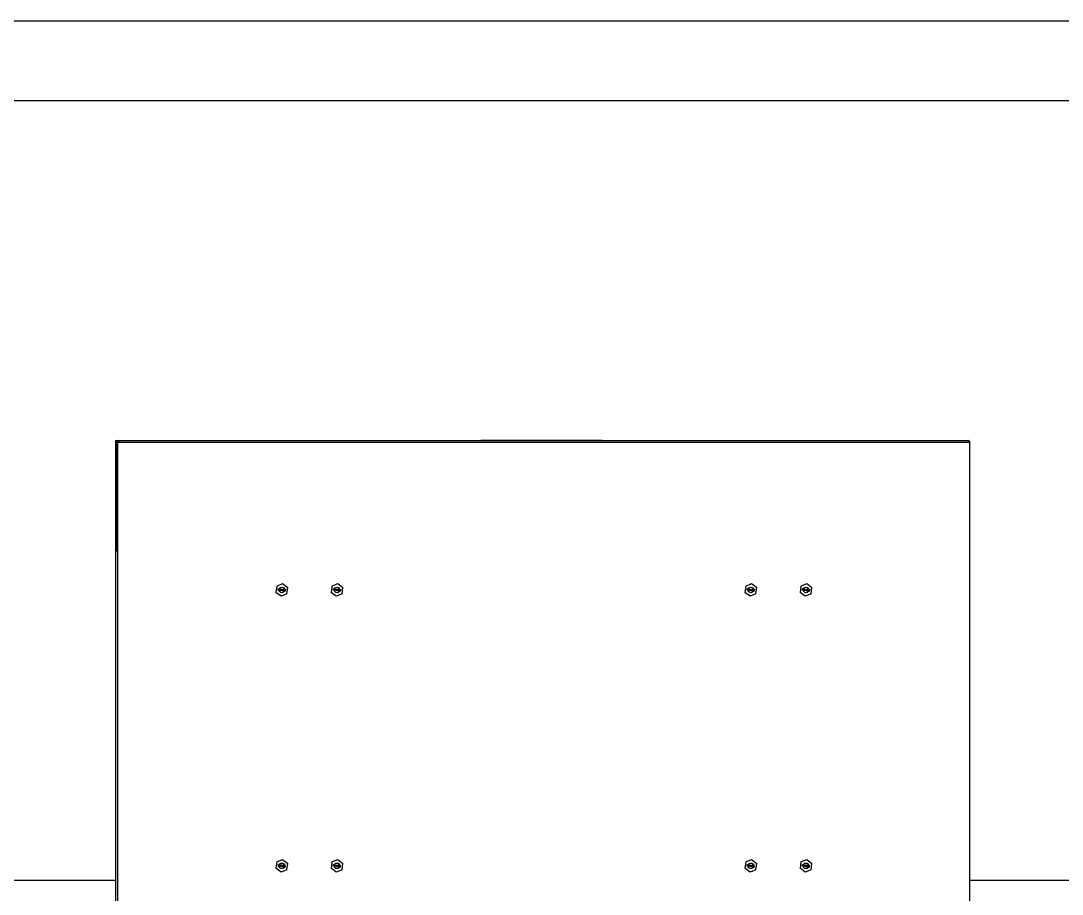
# Model space of a CAD drawing. Header units: millimetres. Extents: x 32496 to 166256, y 3504 to 23939.
# Drawn here: x 49452 to 50207, y 21451 to 22084 of the extents above; entities that cross this region are included whole.
import ezdxf

# ---------------------------------------------------------------- set-up
doc = ezdxf.new("R2010")
doc.units = ezdxf.units.MM
for name, color, linetype in [('2401-00854_BSO-M4-25_1_0', 7, 'Continuous'), ('4215-19398_1-20250317_1_0', 7, 'Continuous'), ('4215-19398_2_1_0', 7, 'Continuous'), ('4215-19398_6_1_0', 7, 'Continuous'), ('4215-19398_9_1_0', 7, 'Continuous'), ('4215-HRQZZ01_1_1_0', 7, 'Continuous'), ('4403-10194_1_0', 7, 'Continuous'), ('QIAOJIA_0', 7, 'Continuous'), ('S04S0230_0', 7, 'Continuous')]:
    doc.layers.add(name, color=color, linetype=linetype)

msp = doc.modelspace()

# ---------------------------------------------------------------- linework, layer by layer
at = {"layer": '2401-00854_BSO-M4-25_1_0', "color": 7, "linetype": 'Continuous'}
for p, q in [((49637.21, 21674.18), (49636.632, 21669.597)), ((49640.312, 21666.806), (49636.632, 21669.597)), ((49637.21, 21674.18), (49641.467, 21675.971)), ((49638.26, 21671.115), (49638.41, 21672.305)), ((49638.409, 21671.096), (49638.26, 21671.115)), ((49638.527, 21672.033), (49638.409, 21671.096)), ((49638.41, 21672.305), (49638.633, 21672.277)), ((49638.527, 21672.033), (49638.756, 21671.052)), ((49638.871, 21671.166), (49638.633, 21672.277)), ((49638.954, 21671.027), (49638.756, 21671.052)), ((49639.377, 21672.184), (49638.871, 21671.166)), ((49638.954, 21671.027), (49639.42, 21671.921)), ((49639.302, 21670.984), (49639.42, 21671.921)), ((49639.451, 21670.965), (49639.302, 21670.984)), ((49639.377, 21672.184), (49639.601, 21672.155)), ((49639.601, 21672.155), (49639.451, 21670.965)), ((49639.694, 21671.294), (49639.713, 21671.446)), ((49640.289, 21671.219), (49639.694, 21671.294)), ((49640.394, 21672.055), (49639.713, 21671.446)), ((49639.886, 21671.425), (49640.369, 21671.853)), ((49639.886, 21671.425), (49640.308, 21671.371)), ((49640.244, 21670.865), (49640.289, 21671.219)), ((49640.393, 21670.846), (49640.244, 21670.865)), ((49640.308, 21671.371), (49640.369, 21671.853)), ((49644.57, 21668.597), (49640.312, 21666.806)), ((49640.438, 21671.201), (49640.393, 21670.846)), ((49640.394, 21672.055), (49640.543, 21672.037)), ((49640.686, 21671.169), (49640.438, 21671.201)), ((49640.543, 21672.037), (49640.457, 21671.353)), ((49640.457, 21671.353), (49640.705, 21671.321)), ((49640.705, 21671.321), (49640.686, 21671.169)), ((49641.065, 21671.379), (49640.897, 21671.246)), ((49640.897, 21671.246), (49640.919, 21671.217)), ((49640.919, 21671.217), (49641.059, 21671.328)), ((49640.963, 21671.572), (49640.935, 21671.55)), ((49640.935, 21671.55), (49641.065, 21671.379)), ((49641.071, 21671.43), (49640.963, 21671.572)), ((49641.036, 21671.151), (49641.059, 21671.328)), ((49641.086, 21671.145), (49641.036, 21671.151)), ((49641.071, 21671.43), (49641.094, 21671.607)), ((49641.108, 21671.322), (49641.086, 21671.145)), ((49641.094, 21671.607), (49641.143, 21671.601)), ((49641.108, 21671.322), (49641.216, 21671.18)), ((49641.115, 21671.373), (49641.283, 21671.506)), ((49641.244, 21671.202), (49641.115, 21671.373)), ((49641.143, 21671.601), (49641.121, 21671.423)), ((49641.261, 21671.534), (49641.121, 21671.423)), ((49641.216, 21671.18), (49641.244, 21671.202)), ((49641.283, 21671.506), (49641.261, 21671.534)), ((49641.385, 21670.721), (49641.401, 21670.848)), ((49642.278, 21670.608), (49641.385, 21670.721)), ((49642.176, 21671.393), (49641.401, 21670.848)), ((49641.467, 21675.971), (49645.147, 21673.179)), ((49641.563, 21671.728), (49641.525, 21671.63)), ((49641.649, 21671.614), (49641.525, 21671.63)), ((49641.675, 21671.817), (49641.563, 21671.728)), ((49641.6, 21670.823), (49642.29, 21671.302)), ((49641.6, 21670.823), (49642.294, 21670.735)), ((49641.649, 21671.614), (49641.708, 21671.684)), ((49641.78, 21671.855), (49641.675, 21671.817)), ((49641.708, 21671.684), (49641.789, 21671.725)), ((49641.957, 21671.858), (49641.78, 21671.855)), ((49641.789, 21671.725), (49641.916, 21671.735)), ((49642.015, 21671.722), (49641.916, 21671.735)), ((49641.957, 21671.858), (49642.056, 21671.846)), ((49642.015, 21671.722), (49642.136, 21671.681)), ((49642.202, 21671.802), (49642.056, 21671.846)), ((49642.136, 21671.681), (49642.204, 21671.621)), ((49642.238, 21671.488), (49642.176, 21671.393)), ((49642.295, 21671.739), (49642.202, 21671.802)), ((49642.204, 21671.621), (49642.244, 21671.539)), ((49642.238, 21671.488), (49642.244, 21671.539)), ((49642.294, 21670.735), (49642.278, 21670.608)), ((49642.29, 21671.302), (49642.349, 21671.372)), ((49642.381, 21671.625), (49642.295, 21671.739)), ((49642.349, 21671.372), (49642.387, 21671.47)), ((49642.393, 21671.52), (49642.381, 21671.625)), ((49642.393, 21671.52), (49642.387, 21671.47)), ((49642.515, 21670.887), (49642.664, 21670.869)), ((49642.515, 21670.887), (49642.552, 21670.78)), ((49642.544, 21671.115), (49642.627, 21671.774)), ((49642.717, 21671.094), (49642.544, 21671.115)), ((49642.552, 21670.78), (49642.613, 21670.669)), ((49642.613, 21670.669), (49642.728, 21670.578)), ((49642.627, 21671.774), (49643.47, 21671.668)), ((49642.701, 21670.761), (49642.664, 21670.869)), ((49642.735, 21671.632), (49642.684, 21671.226)), ((49642.817, 21671.287), (49642.684, 21671.226)), ((49642.769, 21670.701), (49642.701, 21670.761)), ((49642.717, 21671.094), (49642.826, 21671.157)), ((49642.728, 21670.578), (49642.849, 21670.537)), ((49643.454, 21671.541), (49642.735, 21671.632)), ((49642.865, 21670.663), (49642.769, 21670.701)), ((49642.944, 21671.297), (49642.817, 21671.287)), ((49642.826, 21671.157), (49642.928, 21671.17)), ((49642.997, 21670.518), (49642.849, 21670.537)), ((49642.865, 21670.663), (49643.013, 21670.644)), ((49643.077, 21671.151), (49642.928, 21671.17)), ((49642.944, 21671.297), (49643.093, 21671.278)), ((49642.997, 21670.518), (49643.125, 21670.528)), ((49643.116, 21670.657), (49643.013, 21670.644)), ((49643.077, 21671.151), (49643.173, 21671.113)), ((49643.214, 21671.237), (49643.093, 21671.278)), ((49643.197, 21670.699), (49643.116, 21670.657)), ((49643.125, 21670.528), (49643.258, 21670.588)), ((49643.173, 21671.113), (49643.241, 21671.053)), ((49643.256, 21670.768), (49643.197, 21670.699)), ((49643.329, 21671.145), (49643.214, 21671.237)), ((49643.241, 21671.053), (49643.281, 21670.971)), ((49643.29, 21670.841), (49643.256, 21670.768)), ((49643.258, 21670.588), (49643.345, 21670.68)), ((49643.281, 21670.971), (49643.297, 21670.892)), ((49643.29, 21670.841), (49643.297, 21670.892)), ((49643.39, 21671.034), (49643.329, 21671.145)), ((49643.345, 21670.68), (49643.411, 21670.8)), ((49643.424, 21670.902), (49643.39, 21671.034)), ((49643.424, 21670.902), (49643.411, 21670.8)), ((49643.47, 21671.668), (49643.454, 21671.541)), ((49644.57, 21668.597), (49645.147, 21673.179)), ((49677.21, 21674.18), (49676.632, 21669.597)), ((49680.312, 21666.806), (49676.632, 21669.597)), ((49677.21, 21674.18), (49681.467, 21675.971)), ((49678.26, 21671.115), (49678.41, 21672.305)), ((49678.409, 21671.096), (49678.26, 21671.115)), ((49678.527, 21672.033), (49678.409, 21671.096)), ((49678.41, 21672.305), (49678.633, 21672.277)), ((49678.527, 21672.033), (49678.756, 21671.052)), ((49678.871, 21671.166), (49678.633, 21672.277)), ((49678.954, 21671.027), (49678.756, 21671.052)), ((49679.377, 21672.184), (49678.871, 21671.166)), ((49678.954, 21671.027), (49679.42, 21671.921)), ((49679.302, 21670.984), (49679.42, 21671.921)), ((49679.451, 21670.965), (49679.302, 21670.984)), ((49679.377, 21672.184), (49679.601, 21672.155)), ((49679.601, 21672.155), (49679.451, 21670.965)), ((49679.694, 21671.294), (49679.713, 21671.446)), ((49680.289, 21671.219), (49679.694, 21671.294)), ((49680.394, 21672.055), (49679.713, 21671.446)), ((49679.886, 21671.425), (49680.369, 21671.853)), ((49679.886, 21671.425), (49680.308, 21671.371)), ((49680.244, 21670.865), (49680.289, 21671.219)), ((49680.393, 21670.846), (49680.244, 21670.865)), ((49680.308, 21671.371), (49680.369, 21671.853)), ((49684.57, 21668.597), (49680.312, 21666.806)), ((49680.438, 21671.201), (49680.393, 21670.846)), ((49680.394, 21672.055), (49680.543, 21672.037)), ((49680.686, 21671.169), (49680.438, 21671.201)), ((49680.543, 21672.037), (49680.457, 21671.353)), ((49680.457, 21671.353), (49680.705, 21671.321)), ((49680.705, 21671.321), (49680.686, 21671.169)), ((49681.065, 21671.379), (49680.897, 21671.246)), ((49680.897, 21671.246), (49680.919, 21671.217)), ((49680.919, 21671.217), (49681.059, 21671.328)), ((49680.963, 21671.572), (49680.935, 21671.55)), ((49680.935, 21671.55), (49681.065, 21671.379)), ((49681.071, 21671.43), (49680.963, 21671.572)), ((49681.036, 21671.151), (49681.059, 21671.328)), ((49681.086, 21671.145), (49681.036, 21671.151)), ((49681.071, 21671.43), (49681.094, 21671.607)), ((49681.108, 21671.322), (49681.086, 21671.145)), ((49681.094, 21671.607), (49681.143, 21671.601)), ((49681.108, 21671.322), (49681.216, 21671.18)), ((49681.115, 21671.373), (49681.283, 21671.506)), ((49681.244, 21671.202), (49681.115, 21671.373)), ((49681.143, 21671.601), (49681.121, 21671.423)), ((49681.261, 21671.534), (49681.121, 21671.423)), ((49681.216, 21671.18), (49681.244, 21671.202)), ((49681.283, 21671.506), (49681.261, 21671.534)), ((49681.385, 21670.721), (49681.401, 21670.848)), ((49682.278, 21670.608), (49681.385, 21670.721)), ((49682.176, 21671.393), (49681.401, 21670.848)), ((49681.467, 21675.971), (49685.147, 21673.179)), ((49681.563, 21671.728), (49681.525, 21671.63)), ((49681.649, 21671.614), (49681.525, 21671.63)), ((49681.675, 21671.817), (49681.563, 21671.728)), ((49681.6, 21670.823), (49682.29, 21671.302)), ((49681.6, 21670.823), (49682.294, 21670.735)), ((49681.649, 21671.614), (49681.708, 21671.684)), ((49681.78, 21671.855), (49681.675, 21671.817)), ((49681.708, 21671.684), (49681.789, 21671.725)), ((49681.957, 21671.858), (49681.78, 21671.855)), ((49681.789, 21671.725), (49681.916, 21671.735)), ((49682.015, 21671.722), (49681.916, 21671.735)), ((49681.957, 21671.858), (49682.056, 21671.846)), ((49682.015, 21671.722), (49682.136, 21671.681)), ((49682.202, 21671.802), (49682.056, 21671.846)), ((49682.136, 21671.681), (49682.204, 21671.621)), ((49682.238, 21671.488), (49682.176, 21671.393)), ((49682.295, 21671.739), (49682.202, 21671.802)), ((49682.204, 21671.621), (49682.244, 21671.539)), ((49682.238, 21671.488), (49682.244, 21671.539)), ((49682.294, 21670.735), (49682.278, 21670.608)), ((49682.29, 21671.302), (49682.349, 21671.372)), ((49682.381, 21671.625), (49682.295, 21671.739)), ((49682.349, 21671.372), (49682.387, 21671.47)), ((49682.393, 21671.52), (49682.381, 21671.625)), ((49682.393, 21671.52), (49682.387, 21671.47)), ((49682.515, 21670.887), (49682.664, 21670.869)), ((49682.515, 21670.887), (49682.552, 21670.78)), ((49682.544, 21671.115), (49682.627, 21671.774)), ((49682.717, 21671.094), (49682.544, 21671.115)), ((49682.552, 21670.78), (49682.613, 21670.669)), ((49682.613, 21670.669), (49682.728, 21670.578)), ((49682.627, 21671.774), (49683.47, 21671.668)), ((49682.701, 21670.761), (49682.664, 21670.869)), ((49682.735, 21671.632), (49682.684, 21671.226)), ((49682.817, 21671.287), (49682.684, 21671.226)), ((49682.769, 21670.701), (49682.701, 21670.761)), ((49682.717, 21671.094), (49682.826, 21671.157)), ((49682.728, 21670.578), (49682.849, 21670.537)), ((49683.454, 21671.541), (49682.735, 21671.632)), ((49682.865, 21670.663), (49682.769, 21670.701)), ((49682.944, 21671.297), (49682.817, 21671.287)), ((49682.826, 21671.157), (49682.928, 21671.17)), ((49682.997, 21670.518), (49682.849, 21670.537)), ((49682.865, 21670.663), (49683.013, 21670.644)), ((49683.077, 21671.151), (49682.928, 21671.17)), ((49682.944, 21671.297), (49683.093, 21671.278)), ((49682.997, 21670.518), (49683.125, 21670.528)), ((49683.116, 21670.657), (49683.013, 21670.644)), ((49683.077, 21671.151), (49683.173, 21671.113)), ((49683.214, 21671.237), (49683.093, 21671.278)), ((49683.197, 21670.699), (49683.116, 21670.657)), ((49683.125, 21670.528), (49683.258, 21670.588)), ((49683.173, 21671.113), (49683.241, 21671.053)), ((49683.256, 21670.768), (49683.197, 21670.699)), ((49683.329, 21671.145), (49683.214, 21671.237)), ((49683.241, 21671.053), (49683.281, 21670.971)), ((49683.29, 21670.841), (49683.256, 21670.768)), ((49683.258, 21670.588), (49683.345, 21670.68)), ((49683.281, 21670.971), (49683.297, 21670.892)), ((49683.29, 21670.841), (49683.297, 21670.892)), ((49683.39, 21671.034), (49683.329, 21671.145)), ((49683.345, 21670.68), (49683.411, 21670.8)), ((49683.424, 21670.902), (49683.39, 21671.034)), ((49683.424, 21670.902), (49683.411, 21670.8)), ((49683.47, 21671.668), (49683.454, 21671.541)), ((49684.57, 21668.597), (49685.147, 21673.179)), ((49977.21, 21674.18), (49976.632, 21669.597)), ((49980.312, 21666.806), (49976.632, 21669.597)), ((49977.21, 21674.18), (49981.467, 21675.971)), ((49978.26, 21671.115), (49978.41, 21672.305)), ((49978.409, 21671.096), (49978.26, 21671.115)), ((49978.527, 21672.033), (49978.409, 21671.096)), ((49978.41, 21672.305), (49978.633, 21672.277)), ((49978.527, 21672.033), (49978.756, 21671.052)), ((49978.871, 21671.166), (49978.633, 21672.277)), ((49978.954, 21671.027), (49978.756, 21671.052)), ((49979.377, 21672.184), (49978.871, 21671.166)), ((49978.954, 21671.027), (49979.42, 21671.921)), ((49979.302, 21670.984), (49979.42, 21671.921)), ((49979.451, 21670.965), (49979.302, 21670.984)), ((49979.377, 21672.184), (49979.601, 21672.155)), ((49979.601, 21672.155), (49979.451, 21670.965)), ((49979.694, 21671.294), (49979.713, 21671.446)), ((49980.289, 21671.219), (49979.694, 21671.294)), ((49980.394, 21672.055), (49979.713, 21671.446)), ((49979.886, 21671.425), (49980.369, 21671.853)), ((49979.886, 21671.425), (49980.308, 21671.371)), ((49980.244, 21670.865), (49980.289, 21671.219)), ((49980.393, 21670.846), (49980.244, 21670.865)), ((49980.308, 21671.371), (49980.369, 21671.853)), ((49984.57, 21668.597), (49980.312, 21666.806)), ((49980.438, 21671.201), (49980.393, 21670.846)), ((49980.394, 21672.055), (49980.543, 21672.037)), ((49980.686, 21671.169), (49980.438, 21671.201)), ((49980.543, 21672.037), (49980.457, 21671.353)), ((49980.457, 21671.353), (49980.705, 21671.321)), ((49980.705, 21671.321), (49980.686, 21671.169)), ((49981.065, 21671.379), (49980.897, 21671.246)), ((49980.897, 21671.246), (49980.919, 21671.217)), ((49980.919, 21671.217), (49981.059, 21671.328)), ((49980.963, 21671.572), (49980.935, 21671.55)), ((49980.935, 21671.55), (49981.065, 21671.379)), ((49981.071, 21671.43), (49980.963, 21671.572)), ((49981.036, 21671.151), (49981.059, 21671.328)), ((49981.086, 21671.145), (49981.036, 21671.151)), ((49981.071, 21671.43), (49981.094, 21671.607)), ((49981.108, 21671.322), (49981.086, 21671.145)), ((49981.094, 21671.607), (49981.143, 21671.601)), ((49981.108, 21671.322), (49981.216, 21671.18)), ((49981.115, 21671.373), (49981.283, 21671.506)), ((49981.244, 21671.202), (49981.115, 21671.373)), ((49981.143, 21671.601), (49981.121, 21671.423)), ((49981.261, 21671.534), (49981.121, 21671.423)), ((49981.216, 21671.18), (49981.244, 21671.202)), ((49981.283, 21671.506), (49981.261, 21671.534)), ((49981.385, 21670.721), (49981.401, 21670.848)), ((49982.278, 21670.608), (49981.385, 21670.721)), ((49982.176, 21671.393), (49981.401, 21670.848)), ((49981.467, 21675.971), (49985.147, 21673.179)), ((49981.563, 21671.728), (49981.525, 21671.63)), ((49981.649, 21671.614), (49981.525, 21671.63)), ((49981.675, 21671.817), (49981.563, 21671.728)), ((49981.6, 21670.823), (49982.29, 21671.302)), ((49981.6, 21670.823), (49982.294, 21670.735)), ((49981.649, 21671.614), (49981.708, 21671.684)), ((49981.78, 21671.855), (49981.675, 21671.817)), ((49981.708, 21671.684), (49981.789, 21671.725)), ((49981.957, 21671.858), (49981.78, 21671.855)), ((49981.789, 21671.725), (49981.916, 21671.735)), ((49982.015, 21671.722), (49981.916, 21671.735)), ((49981.957, 21671.858), (49982.056, 21671.846)), ((49982.015, 21671.722), (49982.136, 21671.681)), ((49982.202, 21671.802), (49982.056, 21671.846)), ((49982.136, 21671.681), (49982.204, 21671.621)), ((49982.238, 21671.488), (49982.176, 21671.393)), ((49982.295, 21671.739), (49982.202, 21671.802)), ((49982.204, 21671.621), (49982.244, 21671.539)), ((49982.238, 21671.488), (49982.244, 21671.539)), ((49982.294, 21670.735), (49982.278, 21670.608)), ((49982.29, 21671.302), (49982.349, 21671.372)), ((49982.381, 21671.625), (49982.295, 21671.739)), ((49982.349, 21671.372), (49982.387, 21671.47)), ((49982.393, 21671.52), (49982.381, 21671.625)), ((49982.393, 21671.52), (49982.387, 21671.47)), ((49982.515, 21670.887), (49982.664, 21670.869)), ((49982.515, 21670.887), (49982.552, 21670.78)), ((49982.544, 21671.115), (49982.627, 21671.774)), ((49982.717, 21671.094), (49982.544, 21671.115)), ((49982.552, 21670.78), (49982.613, 21670.669)), ((49982.613, 21670.669), (49982.728, 21670.578)), ((49982.627, 21671.774), (49983.47, 21671.668)), ((49982.701, 21670.761), (49982.664, 21670.869)), ((49982.735, 21671.632), (49982.684, 21671.226)), ((49982.817, 21671.287), (49982.684, 21671.226)), ((49982.769, 21670.701), (49982.701, 21670.761)), ((49982.717, 21671.094), (49982.826, 21671.157)), ((49982.728, 21670.578), (49982.849, 21670.537)), ((49983.454, 21671.541), (49982.735, 21671.632)), ((49982.865, 21670.663), (49982.769, 21670.701)), ((49982.944, 21671.297), (49982.817, 21671.287)), ((49982.826, 21671.157), (49982.928, 21671.17)), ((49982.997, 21670.518), (49982.849, 21670.537)), ((49982.865, 21670.663), (49983.013, 21670.644)), ((49983.077, 21671.151), (49982.928, 21671.17)), ((49982.944, 21671.297), (49983.093, 21671.278)), ((49982.997, 21670.518), (49983.125, 21670.528)), ((49983.116, 21670.657), (49983.013, 21670.644)), ((49983.077, 21671.151), (49983.173, 21671.113)), ((49983.214, 21671.237), (49983.093, 21671.278)), ((49983.197, 21670.699), (49983.116, 21670.657)), ((49983.125, 21670.528), (49983.258, 21670.588)), ((49983.173, 21671.113), (49983.241, 21671.053)), ((49983.256, 21670.768), (49983.197, 21670.699)), ((49983.329, 21671.145), (49983.214, 21671.237)), ((49983.241, 21671.053), (49983.281, 21670.971)), ((49983.29, 21670.841), (49983.256, 21670.768)), ((49983.258, 21670.588), (49983.345, 21670.68)), ((49983.281, 21670.971), (49983.297, 21670.892)), ((49983.29, 21670.841), (49983.297, 21670.892)), ((49983.39, 21671.034), (49983.329, 21671.145)), ((49983.345, 21670.68), (49983.411, 21670.8)), ((49983.424, 21670.902), (49983.39, 21671.034)), ((49983.424, 21670.902), (49983.411, 21670.8)), ((49983.47, 21671.668), (49983.454, 21671.541)), ((49984.57, 21668.597), (49985.147, 21673.179)), ((50017.21, 21674.18), (50016.632, 21669.597)), ((50020.312, 21666.806), (50016.632, 21669.597)), ((50017.21, 21674.18), (50021.467, 21675.971)), ((50018.26, 21671.115), (50018.41, 21672.305)), ((50018.409, 21671.096), (50018.26, 21671.115)), ((50018.527, 21672.033), (50018.409, 21671.096)), ((50018.41, 21672.305), (50018.633, 21672.277)), ((50018.527, 21672.033), (50018.756, 21671.052)), ((50018.871, 21671.166), (50018.633, 21672.277)), ((50018.954, 21671.027), (50018.756, 21671.052)), ((50019.377, 21672.184), (50018.871, 21671.166)), ((50018.954, 21671.027), (50019.42, 21671.921)), ((50019.302, 21670.984), (50019.42, 21671.921)), ((50019.451, 21670.965), (50019.302, 21670.984)), ((50019.377, 21672.184), (50019.601, 21672.155)), ((50019.601, 21672.155), (50019.451, 21670.965)), ((50019.694, 21671.294), (50019.713, 21671.446)), ((50020.289, 21671.219), (50019.694, 21671.294)), ((50020.394, 21672.055), (50019.713, 21671.446)), ((50019.886, 21671.425), (50020.369, 21671.853)), ((50019.886, 21671.425), (50020.308, 21671.371)), ((50020.244, 21670.865), (50020.289, 21671.219)), ((50020.393, 21670.846), (50020.244, 21670.865)), ((50020.308, 21671.371), (50020.369, 21671.853)), ((50024.57, 21668.597), (50020.312, 21666.806)), ((50020.438, 21671.201), (50020.393, 21670.846)), ((50020.394, 21672.055), (50020.543, 21672.037)), ((50020.686, 21671.169), (50020.438, 21671.201)), ((50020.543, 21672.037), (50020.457, 21671.353)), ((50020.457, 21671.353), (50020.705, 21671.321)), ((50020.705, 21671.321), (50020.686, 21671.169)), ((50021.065, 21671.379), (50020.897, 21671.246)), ((50020.897, 21671.246), (50020.919, 21671.217)), ((50020.919, 21671.217), (50021.059, 21671.328)), ((50020.963, 21671.572), (50020.935, 21671.55)), ((50020.935, 21671.55), (50021.065, 21671.379)), ((50021.071, 21671.43), (50020.963, 21671.572)), ((50021.036, 21671.151), (50021.059, 21671.328)), ((50021.086, 21671.145), (50021.036, 21671.151)), ((50021.071, 21671.43), (50021.094, 21671.607)), ((50021.108, 21671.322), (50021.086, 21671.145)), ((50021.094, 21671.607), (50021.143, 21671.601)), ((50021.108, 21671.322), (50021.216, 21671.18)), ((50021.115, 21671.373), (50021.283, 21671.506)), ((50021.244, 21671.202), (50021.115, 21671.373)), ((50021.143, 21671.601), (50021.121, 21671.423)), ((50021.261, 21671.534), (50021.121, 21671.423)), ((50021.216, 21671.18), (50021.244, 21671.202)), ((50021.283, 21671.506), (50021.261, 21671.534)), ((50021.385, 21670.721), (50021.401, 21670.848)), ((50022.278, 21670.608), (50021.385, 21670.721)), ((50022.176, 21671.393), (50021.401, 21670.848)), ((50021.467, 21675.971), (50025.147, 21673.179)), ((50021.563, 21671.728), (50021.525, 21671.63)), ((50021.649, 21671.614), (50021.525, 21671.63)), ((50021.675, 21671.817), (50021.563, 21671.728)), ((50021.6, 21670.823), (50022.29, 21671.302)), ((50021.6, 21670.823), (50022.294, 21670.735)), ((50021.649, 21671.614), (50021.708, 21671.684)), ((50021.78, 21671.855), (50021.675, 21671.817)), ((50021.708, 21671.684), (50021.789, 21671.725)), ((50021.957, 21671.858), (50021.78, 21671.855)), ((50021.789, 21671.725), (50021.916, 21671.735)), ((50022.015, 21671.722), (50021.916, 21671.735)), ((50021.957, 21671.858), (50022.056, 21671.846)), ((50022.015, 21671.722), (50022.136, 21671.681)), ((50022.202, 21671.802), (50022.056, 21671.846)), ((50022.136, 21671.681), (50022.204, 21671.621)), ((50022.238, 21671.488), (50022.176, 21671.393)), ((50022.295, 21671.739), (50022.202, 21671.802)), ((50022.204, 21671.621), (50022.244, 21671.539)), ((50022.238, 21671.488), (50022.244, 21671.539)), ((50022.294, 21670.735), (50022.278, 21670.608)), ((50022.29, 21671.302), (50022.349, 21671.372)), ((50022.381, 21671.625), (50022.295, 21671.739)), ((50022.349, 21671.372), (50022.387, 21671.47)), ((50022.393, 21671.52), (50022.381, 21671.625)), ((50022.393, 21671.52), (50022.387, 21671.47)), ((50022.515, 21670.887), (50022.664, 21670.869)), ((50022.515, 21670.887), (50022.552, 21670.78)), ((50022.544, 21671.115), (50022.627, 21671.774)), ((50022.717, 21671.094), (50022.544, 21671.115)), ((50022.552, 21670.78), (50022.613, 21670.669)), ((50022.613, 21670.669), (50022.728, 21670.578)), ((50022.627, 21671.774), (50023.47, 21671.668)), ((50022.701, 21670.761), (50022.664, 21670.869)), ((50022.735, 21671.632), (50022.684, 21671.226)), ((50022.817, 21671.287), (50022.684, 21671.226)), ((50022.769, 21670.701), (50022.701, 21670.761)), ((50022.717, 21671.094), (50022.826, 21671.157)), ((50022.728, 21670.578), (50022.849, 21670.537)), ((50023.454, 21671.541), (50022.735, 21671.632)), ((50022.865, 21670.663), (50022.769, 21670.701)), ((50022.944, 21671.297), (50022.817, 21671.287)), ((50022.826, 21671.157), (50022.928, 21671.17)), ((50022.997, 21670.518), (50022.849, 21670.537)), ((50022.865, 21670.663), (50023.013, 21670.644)), ((50023.077, 21671.151), (50022.928, 21671.17)), ((50022.944, 21671.297), (50023.093, 21671.278)), ((50022.997, 21670.518), (50023.125, 21670.528)), ((50023.116, 21670.657), (50023.013, 21670.644)), ((50023.077, 21671.151), (50023.173, 21671.113)), ((50023.214, 21671.237), (50023.093, 21671.278)), ((50023.197, 21670.699), (50023.116, 21670.657)), ((50023.125, 21670.528), (50023.258, 21670.588)), ((50023.173, 21671.113), (50023.241, 21671.053)), ((50023.256, 21670.768), (50023.197, 21670.699)), ((50023.329, 21671.145), (50023.214, 21671.237)), ((50023.241, 21671.053), (50023.281, 21670.971)), ((50023.29, 21670.841), (50023.256, 21670.768)), ((50023.258, 21670.588), (50023.345, 21670.68)), ((50023.281, 21670.971), (50023.297, 21670.892)), ((50023.29, 21670.841), (50023.297, 21670.892)), ((50023.39, 21671.034), (50023.329, 21671.145)), ((50023.345, 21670.68), (50023.411, 21670.8)), ((50023.424, 21670.902), (50023.39, 21671.034)), ((50023.424, 21670.902), (50023.411, 21670.8)), ((50023.47, 21671.668), (50023.454, 21671.541)), ((50024.57, 21668.597), (50025.147, 21673.179)), ((49637.21, 21474.18), (49636.632, 21469.597)), ((49637.21, 21474.18), (49641.467, 21475.971)), ((49638.26, 21471.115), (49638.41, 21472.305)), ((49638.41, 21472.305), (49638.633, 21472.277)), ((49638.871, 21471.166), (49638.633, 21472.277)), ((49641.467, 21475.971), (49645.147, 21473.179)), ((49644.57, 21468.597), (49645.147, 21473.179)), ((49677.21, 21474.18), (49676.632, 21469.597)), ((49677.21, 21474.18), (49681.467, 21475.971)), ((49678.26, 21471.115), (49678.41, 21472.305)), ((49678.41, 21472.305), (49678.633, 21472.277)), ((49678.871, 21471.166), (49678.633, 21472.277)), ((49681.467, 21475.971), (49685.147, 21473.179)), ((49684.57, 21468.597), (49685.147, 21473.179)), ((49977.21, 21474.18), (49976.632, 21469.597)), ((49977.21, 21474.18), (49981.467, 21475.971)), ((49978.26, 21471.115), (49978.41, 21472.305)), ((49978.41, 21472.305), (49978.633, 21472.277)), ((49978.871, 21471.166), (49978.633, 21472.277)), ((49981.467, 21475.971), (49985.147, 21473.179)), ((49984.57, 21468.597), (49985.147, 21473.179)), ((50017.21, 21474.18), (50016.632, 21469.597)), ((50017.21, 21474.18), (50021.467, 21475.971)), ((50018.26, 21471.115), (50018.41, 21472.305)), ((50018.41, 21472.305), (50018.633, 21472.277)), ((50018.871, 21471.166), (50018.633, 21472.277)), ((50021.467, 21475.971), (50025.147, 21473.179)), ((50024.57, 21468.597), (50025.147, 21473.179)), ((49640.312, 21466.806), (49636.632, 21469.597)), ((49638.409, 21471.096), (49638.26, 21471.115)), ((49638.527, 21472.033), (49638.409, 21471.096)), ((49638.527, 21472.033), (49638.756, 21471.052)), ((49638.954, 21471.027), (49638.756, 21471.052)), ((49639.377, 21472.184), (49638.871, 21471.166)), ((49638.954, 21471.027), (49639.42, 21471.921)), ((49639.302, 21470.984), (49639.42, 21471.921)), ((49639.451, 21470.965), (49639.302, 21470.984)), ((49639.377, 21472.184), (49639.601, 21472.155)), ((49639.601, 21472.155), (49639.451, 21470.965)), ((49639.694, 21471.294), (49639.713, 21471.446)), ((49640.289, 21471.219), (49639.694, 21471.294)), ((49640.394, 21472.055), (49639.713, 21471.446)), ((49639.886, 21471.425), (49640.369, 21471.853)), ((49639.886, 21471.425), (49640.308, 21471.371)), ((49640.244, 21470.865), (49640.289, 21471.219)), ((49640.393, 21470.846), (49640.244, 21470.865)), ((49640.308, 21471.371), (49640.369, 21471.853)), ((49644.57, 21468.597), (49640.312, 21466.806)), ((49640.438, 21471.201), (49640.393, 21470.846)), ((49640.394, 21472.055), (49640.543, 21472.037)), ((49640.686, 21471.169), (49640.438, 21471.201)), ((49640.543, 21472.037), (49640.457, 21471.353)), ((49640.457, 21471.353), (49640.705, 21471.321)), ((49640.705, 21471.321), (49640.686, 21471.169)), ((49641.065, 21471.379), (49640.897, 21471.246)), ((49640.897, 21471.246), (49640.919, 21471.217)), ((49640.919, 21471.217), (49641.059, 21471.328)), ((49640.963, 21471.572), (49640.935, 21471.55)), ((49640.935, 21471.55), (49641.065, 21471.379)), ((49641.071, 21471.43), (49640.963, 21471.572)), ((49641.036, 21471.151), (49641.059, 21471.328)), ((49641.086, 21471.145), (49641.036, 21471.151)), ((49641.071, 21471.43), (49641.094, 21471.607)), ((49641.108, 21471.322), (49641.086, 21471.145)), ((49641.094, 21471.607), (49641.143, 21471.601)), ((49641.108, 21471.322), (49641.216, 21471.18)), ((49641.115, 21471.373), (49641.283, 21471.506)), ((49641.244, 21471.202), (49641.115, 21471.373)), ((49641.143, 21471.601), (49641.121, 21471.423)), ((49641.261, 21471.534), (49641.121, 21471.423)), ((49641.216, 21471.18), (49641.244, 21471.202)), ((49641.283, 21471.506), (49641.261, 21471.534)), ((49641.385, 21470.721), (49641.401, 21470.848)), ((49642.278, 21470.608), (49641.385, 21470.721)), ((49642.176, 21471.393), (49641.401, 21470.848)), ((49641.563, 21471.728), (49641.525, 21471.63)), ((49641.649, 21471.614), (49641.525, 21471.63)), ((49641.675, 21471.817), (49641.563, 21471.728)), ((49641.6, 21470.823), (49642.29, 21471.302)), ((49641.6, 21470.823), (49642.294, 21470.735)), ((49641.649, 21471.614), (49641.708, 21471.684)), ((49641.78, 21471.855), (49641.675, 21471.817)), ((49641.708, 21471.684), (49641.789, 21471.725)), ((49641.957, 21471.858), (49641.78, 21471.855)), ((49641.789, 21471.725), (49641.916, 21471.735)), ((49642.015, 21471.722), (49641.916, 21471.735)), ((49641.957, 21471.858), (49642.056, 21471.846)), ((49642.015, 21471.722), (49642.136, 21471.681)), ((49642.202, 21471.802), (49642.056, 21471.846)), ((49642.136, 21471.681), (49642.204, 21471.621)), ((49642.238, 21471.488), (49642.176, 21471.393)), ((49642.295, 21471.739), (49642.202, 21471.802)), ((49642.204, 21471.621), (49642.244, 21471.539)), ((49642.238, 21471.488), (49642.244, 21471.539)), ((49642.294, 21470.735), (49642.278, 21470.608)), ((49642.29, 21471.302), (49642.349, 21471.372)), ((49642.381, 21471.625), (49642.295, 21471.739)), ((49642.349, 21471.372), (49642.387, 21471.47)), ((49642.393, 21471.52), (49642.381, 21471.625)), ((49642.393, 21471.52), (49642.387, 21471.47)), ((49642.515, 21470.887), (49642.664, 21470.869)), ((49642.515, 21470.887), (49642.552, 21470.78)), ((49642.544, 21471.115), (49642.627, 21471.774)), ((49642.717, 21471.094), (49642.544, 21471.115)), ((49642.552, 21470.78), (49642.613, 21470.669)), ((49642.613, 21470.669), (49642.728, 21470.578)), ((49642.627, 21471.774), (49643.47, 21471.668)), ((49642.701, 21470.761), (49642.664, 21470.869)), ((49642.735, 21471.632), (49642.684, 21471.226)), ((49642.817, 21471.287), (49642.684, 21471.226)), ((49642.769, 21470.701), (49642.701, 21470.761)), ((49642.717, 21471.094), (49642.826, 21471.157)), ((49642.728, 21470.578), (49642.849, 21470.537)), ((49643.454, 21471.541), (49642.735, 21471.632)), ((49642.865, 21470.663), (49642.769, 21470.701)), ((49642.944, 21471.297), (49642.817, 21471.287)), ((49642.826, 21471.157), (49642.928, 21471.17)), ((49642.997, 21470.518), (49642.849, 21470.537)), ((49642.865, 21470.663), (49643.013, 21470.644)), ((49643.077, 21471.151), (49642.928, 21471.17)), ((49642.944, 21471.297), (49643.093, 21471.278)), ((49642.997, 21470.518), (49643.125, 21470.528)), ((49643.116, 21470.657), (49643.013, 21470.644)), ((49643.077, 21471.151), (49643.173, 21471.113)), ((49643.214, 21471.237), (49643.093, 21471.278)), ((49643.197, 21470.699), (49643.116, 21470.657)), ((49643.125, 21470.528), (49643.258, 21470.588)), ((49643.173, 21471.113), (49643.241, 21471.053)), ((49643.256, 21470.768), (49643.197, 21470.699)), ((49643.329, 21471.145), (49643.214, 21471.237)), ((49643.241, 21471.053), (49643.281, 21470.971)), ((49643.29, 21470.841), (49643.256, 21470.768)), ((49643.258, 21470.588), (49643.345, 21470.68)), ((49643.281, 21470.971), (49643.297, 21470.892)), ((49643.29, 21470.841), (49643.297, 21470.892)), ((49643.39, 21471.034), (49643.329, 21471.145)), ((49643.345, 21470.68), (49643.411, 21470.8)), ((49643.424, 21470.902), (49643.39, 21471.034)), ((49643.424, 21470.902), (49643.411, 21470.8)), ((49643.47, 21471.668), (49643.454, 21471.541)), ((49680.312, 21466.806), (49676.632, 21469.597)), ((49678.409, 21471.096), (49678.26, 21471.115)), ((49678.527, 21472.033), (49678.409, 21471.096)), ((49678.527, 21472.033), (49678.756, 21471.052)), ((49678.954, 21471.027), (49678.756, 21471.052)), ((49679.377, 21472.184), (49678.871, 21471.166)), ((49678.954, 21471.027), (49679.42, 21471.921)), ((49679.302, 21470.984), (49679.42, 21471.921)), ((49679.451, 21470.965), (49679.302, 21470.984)), ((49679.377, 21472.184), (49679.601, 21472.155)), ((49679.601, 21472.155), (49679.451, 21470.965)), ((49679.694, 21471.294), (49679.713, 21471.446)), ((49680.289, 21471.219), (49679.694, 21471.294)), ((49680.394, 21472.055), (49679.713, 21471.446)), ((49679.886, 21471.425), (49680.369, 21471.853)), ((49679.886, 21471.425), (49680.308, 21471.371)), ((49680.244, 21470.865), (49680.289, 21471.219)), ((49680.393, 21470.846), (49680.244, 21470.865)), ((49680.308, 21471.371), (49680.369, 21471.853)), ((49684.57, 21468.597), (49680.312, 21466.806)), ((49680.438, 21471.201), (49680.393, 21470.846)), ((49680.394, 21472.055), (49680.543, 21472.037)), ((49680.686, 21471.169), (49680.438, 21471.201)), ((49680.543, 21472.037), (49680.457, 21471.353)), ((49680.457, 21471.353), (49680.705, 21471.321)), ((49680.705, 21471.321), (49680.686, 21471.169)), ((49681.065, 21471.379), (49680.897, 21471.246)), ((49680.897, 21471.246), (49680.919, 21471.217)), ((49680.919, 21471.217), (49681.059, 21471.328)), ((49680.963, 21471.572), (49680.935, 21471.55)), ((49680.935, 21471.55), (49681.065, 21471.379)), ((49681.071, 21471.43), (49680.963, 21471.572)), ((49681.036, 21471.151), (49681.059, 21471.328)), ((49681.086, 21471.145), (49681.036, 21471.151)), ((49681.071, 21471.43), (49681.094, 21471.607)), ((49681.108, 21471.322), (49681.086, 21471.145)), ((49681.094, 21471.607), (49681.143, 21471.601)), ((49681.108, 21471.322), (49681.216, 21471.18)), ((49681.115, 21471.373), (49681.283, 21471.506)), ((49681.244, 21471.202), (49681.115, 21471.373)), ((49681.143, 21471.601), (49681.121, 21471.423)), ((49681.261, 21471.534), (49681.121, 21471.423)), ((49681.216, 21471.18), (49681.244, 21471.202)), ((49681.283, 21471.506), (49681.261, 21471.534)), ((49681.385, 21470.721), (49681.401, 21470.848)), ((49682.278, 21470.608), (49681.385, 21470.721)), ((49682.176, 21471.393), (49681.401, 21470.848)), ((49681.563, 21471.728), (49681.525, 21471.63)), ((49681.649, 21471.614), (49681.525, 21471.63)), ((49681.675, 21471.817), (49681.563, 21471.728)), ((49681.6, 21470.823), (49682.29, 21471.302)), ((49681.6, 21470.823), (49682.294, 21470.735)), ((49681.649, 21471.614), (49681.708, 21471.684)), ((49681.78, 21471.855), (49681.675, 21471.817)), ((49681.708, 21471.684), (49681.789, 21471.725)), ((49681.957, 21471.858), (49681.78, 21471.855)), ((49681.789, 21471.725), (49681.916, 21471.735)), ((49682.015, 21471.722), (49681.916, 21471.735)), ((49681.957, 21471.858), (49682.056, 21471.846)), ((49682.015, 21471.722), (49682.136, 21471.681)), ((49682.202, 21471.802), (49682.056, 21471.846)), ((49682.136, 21471.681), (49682.204, 21471.621)), ((49682.238, 21471.488), (49682.176, 21471.393)), ((49682.295, 21471.739), (49682.202, 21471.802)), ((49682.204, 21471.621), (49682.244, 21471.539)), ((49682.238, 21471.488), (49682.244, 21471.539)), ((49682.294, 21470.735), (49682.278, 21470.608)), ((49682.29, 21471.302), (49682.349, 21471.372)), ((49682.381, 21471.625), (49682.295, 21471.739)), ((49682.349, 21471.372), (49682.387, 21471.47)), ((49682.393, 21471.52), (49682.381, 21471.625)), ((49682.393, 21471.52), (49682.387, 21471.47)), ((49682.515, 21470.887), (49682.664, 21470.869)), ((49682.515, 21470.887), (49682.552, 21470.78)), ((49682.544, 21471.115), (49682.627, 21471.774)), ((49682.717, 21471.094), (49682.544, 21471.115)), ((49682.552, 21470.78), (49682.613, 21470.669)), ((49682.613, 21470.669), (49682.728, 21470.578)), ((49682.627, 21471.774), (49683.47, 21471.668)), ((49682.701, 21470.761), (49682.664, 21470.869)), ((49682.735, 21471.632), (49682.684, 21471.226)), ((49682.817, 21471.287), (49682.684, 21471.226)), ((49682.769, 21470.701), (49682.701, 21470.761)), ((49682.717, 21471.094), (49682.826, 21471.157)), ((49682.728, 21470.578), (49682.849, 21470.537)), ((49683.454, 21471.541), (49682.735, 21471.632)), ((49682.865, 21470.663), (49682.769, 21470.701)), ((49682.944, 21471.297), (49682.817, 21471.287)), ((49682.826, 21471.157), (49682.928, 21471.17)), ((49682.997, 21470.518), (49682.849, 21470.537)), ((49682.865, 21470.663), (49683.013, 21470.644)), ((49683.077, 21471.151), (49682.928, 21471.17)), ((49682.944, 21471.297), (49683.093, 21471.278)), ((49682.997, 21470.518), (49683.125, 21470.528)), ((49683.116, 21470.657), (49683.013, 21470.644)), ((49683.077, 21471.151), (49683.173, 21471.113)), ((49683.214, 21471.237), (49683.093, 21471.278)), ((49683.197, 21470.699), (49683.116, 21470.657)), ((49683.125, 21470.528), (49683.258, 21470.588)), ((49683.173, 21471.113), (49683.241, 21471.053)), ((49683.256, 21470.768), (49683.197, 21470.699)), ((49683.329, 21471.145), (49683.214, 21471.237)), ((49683.241, 21471.053), (49683.281, 21470.971)), ((49683.29, 21470.841), (49683.256, 21470.768)), ((49683.258, 21470.588), (49683.345, 21470.68)), ((49683.281, 21470.971), (49683.297, 21470.892)), ((49683.29, 21470.841), (49683.297, 21470.892)), ((49683.39, 21471.034), (49683.329, 21471.145)), ((49683.345, 21470.68), (49683.411, 21470.8)), ((49683.424, 21470.902), (49683.39, 21471.034)), ((49683.424, 21470.902), (49683.411, 21470.8)), ((49683.47, 21471.668), (49683.454, 21471.541)), ((49980.312, 21466.806), (49976.632, 21469.597)), ((49978.409, 21471.096), (49978.26, 21471.115)), ((49978.527, 21472.033), (49978.409, 21471.096)), ((49978.527, 21472.033), (49978.756, 21471.052)), ((49978.954, 21471.027), (49978.756, 21471.052)), ((49979.377, 21472.184), (49978.871, 21471.166)), ((49978.954, 21471.027), (49979.42, 21471.921)), ((49979.302, 21470.984), (49979.42, 21471.921)), ((49979.451, 21470.965), (49979.302, 21470.984)), ((49979.377, 21472.184), (49979.601, 21472.155)), ((49979.601, 21472.155), (49979.451, 21470.965)), ((49979.694, 21471.294), (49979.713, 21471.446)), ((49980.289, 21471.219), (49979.694, 21471.294)), ((49980.394, 21472.055), (49979.713, 21471.446)), ((49979.886, 21471.425), (49980.369, 21471.853)), ((49979.886, 21471.425), (49980.308, 21471.371)), ((49980.244, 21470.865), (49980.289, 21471.219)), ((49980.393, 21470.846), (49980.244, 21470.865)), ((49980.308, 21471.371), (49980.369, 21471.853)), ((49984.57, 21468.597), (49980.312, 21466.806)), ((49980.438, 21471.201), (49980.393, 21470.846)), ((49980.394, 21472.055), (49980.543, 21472.037)), ((49980.686, 21471.169), (49980.438, 21471.201)), ((49980.543, 21472.037), (49980.457, 21471.353)), ((49980.457, 21471.353), (49980.705, 21471.321)), ((49980.705, 21471.321), (49980.686, 21471.169)), ((49981.065, 21471.379), (49980.897, 21471.246)), ((49980.897, 21471.246), (49980.919, 21471.217)), ((49980.919, 21471.217), (49981.059, 21471.328)), ((49980.963, 21471.572), (49980.935, 21471.55)), ((49980.935, 21471.55), (49981.065, 21471.379)), ((49981.071, 21471.43), (49980.963, 21471.572)), ((49981.036, 21471.151), (49981.059, 21471.328)), ((49981.086, 21471.145), (49981.036, 21471.151)), ((49981.071, 21471.43), (49981.094, 21471.607)), ((49981.108, 21471.322), (49981.086, 21471.145)), ((49981.094, 21471.607), (49981.143, 21471.601)), ((49981.108, 21471.322), (49981.216, 21471.18)), ((49981.115, 21471.373), (49981.283, 21471.506)), ((49981.244, 21471.202), (49981.115, 21471.373)), ((49981.143, 21471.601), (49981.121, 21471.423)), ((49981.261, 21471.534), (49981.121, 21471.423)), ((49981.216, 21471.18), (49981.244, 21471.202)), ((49981.283, 21471.506), (49981.261, 21471.534)), ((49981.385, 21470.721), (49981.401, 21470.848)), ((49982.278, 21470.608), (49981.385, 21470.721)), ((49982.176, 21471.393), (49981.401, 21470.848)), ((49981.563, 21471.728), (49981.525, 21471.63)), ((49981.649, 21471.614), (49981.525, 21471.63)), ((49981.675, 21471.817), (49981.563, 21471.728)), ((49981.6, 21470.823), (49982.29, 21471.302)), ((49981.6, 21470.823), (49982.294, 21470.735)), ((49981.649, 21471.614), (49981.708, 21471.684)), ((49981.78, 21471.855), (49981.675, 21471.817)), ((49981.708, 21471.684), (49981.789, 21471.725)), ((49981.957, 21471.858), (49981.78, 21471.855)), ((49981.789, 21471.725), (49981.916, 21471.735)), ((49982.015, 21471.722), (49981.916, 21471.735)), ((49981.957, 21471.858), (49982.056, 21471.846)), ((49982.015, 21471.722), (49982.136, 21471.681)), ((49982.202, 21471.802), (49982.056, 21471.846)), ((49982.136, 21471.681), (49982.204, 21471.621)), ((49982.238, 21471.488), (49982.176, 21471.393)), ((49982.295, 21471.739), (49982.202, 21471.802)), ((49982.204, 21471.621), (49982.244, 21471.539)), ((49982.238, 21471.488), (49982.244, 21471.539)), ((49982.294, 21470.735), (49982.278, 21470.608)), ((49982.29, 21471.302), (49982.349, 21471.372)), ((49982.381, 21471.625), (49982.295, 21471.739)), ((49982.349, 21471.372), (49982.387, 21471.47)), ((49982.393, 21471.52), (49982.381, 21471.625)), ((49982.393, 21471.52), (49982.387, 21471.47)), ((49982.515, 21470.887), (49982.664, 21470.869)), ((49982.515, 21470.887), (49982.552, 21470.78)), ((49982.544, 21471.115), (49982.627, 21471.774)), ((49982.717, 21471.094), (49982.544, 21471.115)), ((49982.552, 21470.78), (49982.613, 21470.669)), ((49982.613, 21470.669), (49982.728, 21470.578)), ((49982.627, 21471.774), (49983.47, 21471.668)), ((49982.701, 21470.761), (49982.664, 21470.869)), ((49982.735, 21471.632), (49982.684, 21471.226)), ((49982.817, 21471.287), (49982.684, 21471.226)), ((49982.769, 21470.701), (49982.701, 21470.761)), ((49982.717, 21471.094), (49982.826, 21471.157)), ((49982.728, 21470.578), (49982.849, 21470.537)), ((49983.454, 21471.541), (49982.735, 21471.632)), ((49982.865, 21470.663), (49982.769, 21470.701)), ((49982.944, 21471.297), (49982.817, 21471.287)), ((49982.826, 21471.157), (49982.928, 21471.17)), ((49982.997, 21470.518), (49982.849, 21470.537)), ((49982.865, 21470.663), (49983.013, 21470.644)), ((49983.077, 21471.151), (49982.928, 21471.17)), ((49982.944, 21471.297), (49983.093, 21471.278)), ((49982.997, 21470.518), (49983.125, 21470.528)), ((49983.116, 21470.657), (49983.013, 21470.644)), ((49983.077, 21471.151), (49983.173, 21471.113)), ((49983.214, 21471.237), (49983.093, 21471.278)), ((49983.197, 21470.699), (49983.116, 21470.657)), ((49983.125, 21470.528), (49983.258, 21470.588)), ((49983.173, 21471.113), (49983.241, 21471.053)), ((49983.256, 21470.768), (49983.197, 21470.699)), ((49983.329, 21471.145), (49983.214, 21471.237)), ((49983.241, 21471.053), (49983.281, 21470.971)), ((49983.29, 21470.841), (49983.256, 21470.768)), ((49983.258, 21470.588), (49983.345, 21470.68)), ((49983.281, 21470.971), (49983.297, 21470.892)), ((49983.29, 21470.841), (49983.297, 21470.892)), ((49983.39, 21471.034), (49983.329, 21471.145)), ((49983.345, 21470.68), (49983.411, 21470.8)), ((49983.424, 21470.902), (49983.39, 21471.034)), ((49983.424, 21470.902), (49983.411, 21470.8)), ((49983.47, 21471.668), (49983.454, 21471.541)), ((50020.312, 21466.806), (50016.632, 21469.597)), ((50018.409, 21471.096), (50018.26, 21471.115)), ((50018.527, 21472.033), (50018.409, 21471.096)), ((50018.527, 21472.033), (50018.756, 21471.052)), ((50018.954, 21471.027), (50018.756, 21471.052)), ((50019.377, 21472.184), (50018.871, 21471.166)), ((50018.954, 21471.027), (50019.42, 21471.921)), ((50019.302, 21470.984), (50019.42, 21471.921)), ((50019.451, 21470.965), (50019.302, 21470.984)), ((50019.377, 21472.184), (50019.601, 21472.155)), ((50019.601, 21472.155), (50019.451, 21470.965)), ((50019.694, 21471.294), (50019.713, 21471.446)), ((50020.289, 21471.219), (50019.694, 21471.294)), ((50020.394, 21472.055), (50019.713, 21471.446)), ((50019.886, 21471.425), (50020.369, 21471.853)), ((50019.886, 21471.425), (50020.308, 21471.371)), ((50020.244, 21470.865), (50020.289, 21471.219)), ((50020.393, 21470.846), (50020.244, 21470.865)), ((50020.308, 21471.371), (50020.369, 21471.853)), ((50024.57, 21468.597), (50020.312, 21466.806)), ((50020.438, 21471.201), (50020.393, 21470.846)), ((50020.394, 21472.055), (50020.543, 21472.037)), ((50020.686, 21471.169), (50020.438, 21471.201)), ((50020.543, 21472.037), (50020.457, 21471.353)), ((50020.457, 21471.353), (50020.705, 21471.321)), ((50020.705, 21471.321), (50020.686, 21471.169)), ((50021.065, 21471.379), (50020.897, 21471.246)), ((50020.897, 21471.246), (50020.919, 21471.217)), ((50020.919, 21471.217), (50021.059, 21471.328)), ((50020.963, 21471.572), (50020.935, 21471.55)), ((50020.935, 21471.55), (50021.065, 21471.379)), ((50021.071, 21471.43), (50020.963, 21471.572)), ((50021.036, 21471.151), (50021.059, 21471.328)), ((50021.086, 21471.145), (50021.036, 21471.151)), ((50021.071, 21471.43), (50021.094, 21471.607)), ((50021.108, 21471.322), (50021.086, 21471.145)), ((50021.094, 21471.607), (50021.143, 21471.601)), ((50021.108, 21471.322), (50021.216, 21471.18)), ((50021.115, 21471.373), (50021.283, 21471.506)), ((50021.244, 21471.202), (50021.115, 21471.373)), ((50021.143, 21471.601), (50021.121, 21471.423)), ((50021.261, 21471.534), (50021.121, 21471.423)), ((50021.216, 21471.18), (50021.244, 21471.202)), ((50021.283, 21471.506), (50021.261, 21471.534)), ((50021.385, 21470.721), (50021.401, 21470.848)), ((50022.278, 21470.608), (50021.385, 21470.721)), ((50022.176, 21471.393), (50021.401, 21470.848)), ((50021.563, 21471.728), (50021.525, 21471.63)), ((50021.649, 21471.614), (50021.525, 21471.63)), ((50021.675, 21471.817), (50021.563, 21471.728)), ((50021.6, 21470.823), (50022.29, 21471.302)), ((50021.6, 21470.823), (50022.294, 21470.735)), ((50021.649, 21471.614), (50021.708, 21471.684)), ((50021.78, 21471.855), (50021.675, 21471.817)), ((50021.708, 21471.684), (50021.789, 21471.725)), ((50021.957, 21471.858), (50021.78, 21471.855)), ((50021.789, 21471.725), (50021.916, 21471.735)), ((50022.015, 21471.722), (50021.916, 21471.735)), ((50021.957, 21471.858), (50022.056, 21471.846)), ((50022.015, 21471.722), (50022.136, 21471.681)), ((50022.202, 21471.802), (50022.056, 21471.846)), ((50022.136, 21471.681), (50022.204, 21471.621)), ((50022.238, 21471.488), (50022.176, 21471.393)), ((50022.295, 21471.739), (50022.202, 21471.802)), ((50022.204, 21471.621), (50022.244, 21471.539)), ((50022.238, 21471.488), (50022.244, 21471.539)), ((50022.294, 21470.735), (50022.278, 21470.608)), ((50022.29, 21471.302), (50022.349, 21471.372)), ((50022.381, 21471.625), (50022.295, 21471.739)), ((50022.349, 21471.372), (50022.387, 21471.47)), ((50022.393, 21471.52), (50022.381, 21471.625)), ((50022.393, 21471.52), (50022.387, 21471.47)), ((50022.515, 21470.887), (50022.664, 21470.869)), ((50022.515, 21470.887), (50022.552, 21470.78)), ((50022.544, 21471.115), (50022.627, 21471.774)), ((50022.717, 21471.094), (50022.544, 21471.115)), ((50022.552, 21470.78), (50022.613, 21470.669)), ((50022.613, 21470.669), (50022.728, 21470.578)), ((50022.627, 21471.774), (50023.47, 21471.668)), ((50022.701, 21470.761), (50022.664, 21470.869)), ((50022.735, 21471.632), (50022.684, 21471.226)), ((50022.817, 21471.287), (50022.684, 21471.226)), ((50022.769, 21470.701), (50022.701, 21470.761)), ((50022.717, 21471.094), (50022.826, 21471.157)), ((50022.728, 21470.578), (50022.849, 21470.537)), ((50023.454, 21471.541), (50022.735, 21471.632)), ((50022.865, 21470.663), (50022.769, 21470.701)), ((50022.944, 21471.297), (50022.817, 21471.287)), ((50022.826, 21471.157), (50022.928, 21471.17)), ((50022.997, 21470.518), (50022.849, 21470.537)), ((50022.865, 21470.663), (50023.013, 21470.644)), ((50023.077, 21471.151), (50022.928, 21471.17)), ((50022.944, 21471.297), (50023.093, 21471.278)), ((50022.997, 21470.518), (50023.125, 21470.528)), ((50023.116, 21470.657), (50023.013, 21470.644)), ((50023.077, 21471.151), (50023.173, 21471.113)), ((50023.214, 21471.237), (50023.093, 21471.278)), ((50023.197, 21470.699), (50023.116, 21470.657)), ((50023.125, 21470.528), (50023.258, 21470.588)), ((50023.173, 21471.113), (50023.241, 21471.053)), ((50023.256, 21470.768), (50023.197, 21470.699)), ((50023.329, 21471.145), (50023.214, 21471.237)), ((50023.241, 21471.053), (50023.281, 21470.971)), ((50023.29, 21470.841), (50023.256, 21470.768)), ((50023.258, 21470.588), (50023.345, 21470.68)), ((50023.281, 21470.971), (50023.297, 21470.892)), ((50023.29, 21470.841), (50023.297, 21470.892)), ((50023.39, 21471.034), (50023.329, 21471.145)), ((50023.345, 21470.68), (50023.411, 21470.8)), ((50023.424, 21470.902), (50023.39, 21471.034)), ((50023.424, 21470.902), (50023.411, 21470.8)), ((50023.47, 21471.668), (50023.454, 21471.541))]:
    msp.add_line(p, q, dxfattribs=at)
at = {"layer": '4215-19398_1-20250317_1_0', "color": 7, "linetype": 'Continuous'}
for p, q in [((49520.24, 21779.588), (49521.24, 21779.588)), ((49520.24, 21779.588), (49520.24, 21440.638)), ((49521.24, 21707.241), (49521.24, 21779.588)), ((49521.44, 21779.588), (49523.39, 21779.588)), ((49521.44, 21779.588), (49521.44, 21699.588)), ((49520.24, 21707.24), (49521.24, 21707.24))]:
    msp.add_line(p, q, dxfattribs=at)
at = {"layer": '4215-19398_1-20250317_1_0', "color": 9, "linetype": 'Continuous'}
for p, q in [((49521.24, 21772.266), (49520.24, 21772.266)), ((49521.99, 21772.266), (49521.44, 21772.266)), ((49520.24, 21717.266), (49521.24, 21717.266)), ((49521.44, 21717.266), (49521.99, 21717.266))]:
    msp.add_line(p, q, dxfattribs=at)
at = {"layer": '4215-19398_1-20250317_1_0', "color": 7, "linetype": 'Continuous'}
msp.add_lwpolyline([(49521.44, 21699.588), (49521.34, 21702.139), (49521.267, 21704.69), (49521.24, 21707.241)], dxfattribs=at)
msp.add_arc((49767.173, 21760.264), 253.113, 193.675698, 193.869862, dxfattribs=at)
msp.add_open_spline([(49520.24, 21707.241), (49520.237, 21706.09), (49520.453, 21703.786), (49520.964, 21701.54), (49521.236, 21700.421)], degree=3, knots=[0, 0, 0, 0, 0.499857, 1, 1, 1, 1], dxfattribs=at)
at = {"layer": '4215-19398_2_1_0', "color": 7, "linetype": 'Continuous'}
msp.add_line((49521.24, 21778.12), (49521.44, 21778.12), dxfattribs=at)
at = {"layer": '4215-19398_6_1_0', "color": 7, "linetype": 'Continuous'}
msp.add_line((49521.44, 21778.588), (49521.24, 21778.588), dxfattribs=at)
at = {"layer": '4215-19398_9_1_0', "color": 7, "linetype": 'Continuous'}
for p, q in [((49521.44, 21777.798), (49521.24, 21777.798)), ((49521.44, 21777.198), (49521.24, 21777.198))]:
    msp.add_line(p, q, dxfattribs=at)
at = {"layer": '4215-HRQZZ01_1_1_0', "color": 9, "linetype": 'Continuous'}
msp.add_line((50139.79, 21778.188), (49521.99, 21778.188), dxfattribs=at)
at = {"layer": '4215-HRQZZ01_1_1_0', "color": 7, "linetype": 'Continuous'}
for p, q in [((49521.99, 21440.638), (49521.99, 21778.188)), ((49523.39, 21779.588), (50138.39, 21779.588)), ((50139.79, 21440.638), (50139.79, 21778.188))]:
    msp.add_line(p, q, dxfattribs=at)
for centre in [(49640.89, 21671.388), (49680.89, 21671.388), (49980.89, 21671.388), (50020.89, 21671.388), (49640.89, 21471.388), (49680.89, 21471.388), (49980.89, 21471.388), (50020.89, 21471.388)]:
    msp.add_circle(centre, 2, dxfattribs=at)
for centre, start, end in [((49523.39, 21778.188), 90, 180), ((50138.39, 21778.188), 0, 90)]:
    msp.add_arc(centre, 1.4, start, end, dxfattribs=at)
for points, knots in [([(49521.99, 21778.188), (49522.104, 21778.368), (49522.321, 21778.709), (49522.611, 21779.103), (49522.854, 21779.35), (49523.029, 21779.483), (49523.207, 21779.568), (49523.331, 21779.588), (49523.39, 21779.588)], [0, 0, 0, 0, 0.3128613, 0.5926879, 0.7134073, 0.8194208, 0.913628, 1, 1, 1, 1]), ([(50138.39, 21779.588), (50138.449, 21779.588), (50138.573, 21779.568), (50138.751, 21779.483), (50138.926, 21779.35), (50139.169, 21779.103), (50139.458, 21778.709), (50139.675, 21778.368), (50139.79, 21778.188)], [0, 0, 0, 0, 0.086372, 0.1805792, 0.2865927, 0.4073121, 0.6871387, 1, 1, 1, 1])]:
    msp.add_open_spline(points, degree=3, knots=knots, dxfattribs=at)
at = {"layer": '4403-10194_1_0', "color": 7, "linetype": 'Continuous'}
for p, q in [((49873.14, 21779.638), (49785.14, 21779.638)), ((49785.14, 21779.588), (49785.14, 21779.638)), ((49873.14, 21779.638), (49873.14, 21779.588))]:
    msp.add_line(p, q, dxfattribs=at)
at = {"layer": '4403-10194_1_0', "color": 9, "linetype": 'Continuous'}
for p, q in [((49788.14, 21779.638), (49788.14, 21779.588)), ((49870.14, 21779.588), (49870.14, 21779.638))]:
    msp.add_line(p, q, dxfattribs=at)
at = {"layer": 'QIAOJIA_0', "color": 7, "linetype": 'Continuous'}
for p, q in [((47931.64, 22026.088), (50814.34, 22026.088)), ((49384.79, 21461.088), (49520.24, 21461.088)), ((50139.79, 21461.088), (50275.24, 21461.088))]:
    msp.add_line(p, q, dxfattribs=at)
at = {"layer": 'S04S0230_0', "color": 7, "linetype": 'Continuous'}
msp.add_line((40172.64, 22083.888), (52008.64, 22083.888), dxfattribs=at)

doc.saveas('drawing.dxf')
